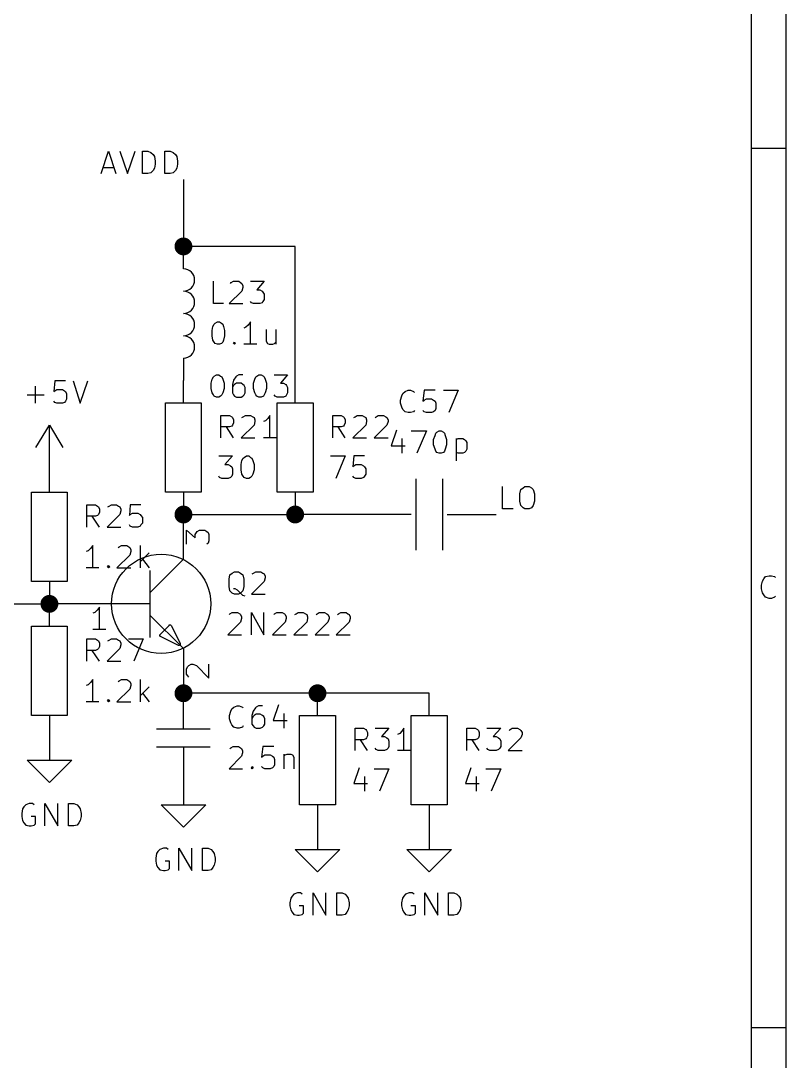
# Model space of a CAD drawing. Extents: x -2.2 to 11.3, y -7.9 to -0.4.
# Drawn here: x 9.586 to 11.299, y -6.373 to -4.045 of the extents above; entities that cross this region are included whole.
import ezdxf

# ---------------------------------------------------------------- set-up
doc = ezdxf.new("R2010")
doc.units = 0
doc.header["$MEASUREMENT"] = 0
for name, color, linetype in [('BLACK', 7, 'CONTINUOUS'), ('BLUE3', 171, 'CONTINUOUS'), ('CYAN2', 4, 'CONTINUOUS'), ('GREEN2', 3, 'CONTINUOUS'), ('RED2', 1, 'CONTINUOUS')]:
    doc.layers.add(name, color=color, linetype=linetype)

msp = doc.modelspace()

# ---------------------------------------------------------------- linework, layer by layer
at = {"layer": 'BLACK', "linetype": 'CONTINUOUS'}
for p, q in [((9.766, -4.387), (9.782, -4.337)), ((9.782, -4.337), (9.799, -4.387)), ((9.808, -4.337), (9.825, -4.387)), ((9.825, -4.387), (9.842, -4.337)), ((9.858, -4.387), (9.858, -4.337)), ((9.858, -4.337), (9.87, -4.337)), ((9.87, -4.337), (9.877, -4.34)), ((9.877, -4.34), (9.882, -4.344)), ((9.882, -4.344), (9.885, -4.349)), ((9.885, -4.349), (9.887, -4.359)), ((9.908, -4.387), (9.908, -4.337)), ((9.908, -4.337), (9.92, -4.337)), ((9.92, -4.337), (9.927, -4.34)), ((9.927, -4.34), (9.932, -4.344)), ((9.932, -4.344), (9.935, -4.349)), ((9.935, -4.349), (9.937, -4.359)), ((9.77, -4.373), (9.794, -4.373)), ((9.885, -4.375), (9.882, -4.38)), ((9.887, -4.366), (9.885, -4.375)), ((9.887, -4.359), (9.887, -4.366)), ((9.935, -4.375), (9.932, -4.38)), ((9.937, -4.366), (9.935, -4.375)), ((9.937, -4.359), (9.937, -4.366)), ((9.87, -4.387), (9.858, -4.387)), ((9.877, -4.385), (9.87, -4.387)), ((9.882, -4.38), (9.877, -4.385)), ((9.92, -4.387), (9.908, -4.387)), ((9.927, -4.385), (9.92, -4.387)), ((9.932, -4.38), (9.927, -4.385)), ((10.664, -5.137), (10.664, -5.087)), ((10.703, -5.104), (10.705, -5.094)), ((10.705, -5.094), (10.71, -5.09)), ((10.71, -5.09), (10.714, -5.087)), ((10.714, -5.087), (10.724, -5.087)), ((10.724, -5.087), (10.729, -5.09)), ((10.729, -5.09), (10.733, -5.094)), ((10.733, -5.094), (10.736, -5.104)), ((10.703, -5.12), (10.703, -5.104)), ((10.705, -5.13), (10.703, -5.12)), ((10.736, -5.12), (10.733, -5.13)), ((10.736, -5.104), (10.736, -5.12)), ((10.688, -5.137), (10.664, -5.137)), ((10.71, -5.135), (10.705, -5.13)), ((10.714, -5.137), (10.71, -5.135)), ((10.724, -5.137), (10.714, -5.137)), ((10.729, -5.135), (10.724, -5.137)), ((10.733, -5.13), (10.729, -5.135))]:
    msp.add_line(p, q, dxfattribs=at)
at = {"layer": 'BLUE3', "linetype": 'CONTINUOUS'}
for p, q in [((10.014, -4.847), (10.017, -4.842)), ((10.017, -4.842), (10.019, -4.84)), ((10.019, -4.84), (10.024, -4.837)), ((10.024, -4.837), (10.029, -4.837)), ((10.029, -4.837), (10.033, -4.84)), ((10.033, -4.84), (10.036, -4.842)), ((10.036, -4.842), (10.038, -4.847)), ((10.067, -4.842), (10.062, -4.849)), ((10.069, -4.84), (10.067, -4.842)), ((10.074, -4.837), (10.069, -4.84)), ((10.083, -4.837), (10.074, -4.837)), ((10.11, -4.847), (10.112, -4.842)), ((10.112, -4.842), (10.114, -4.84)), ((10.114, -4.84), (10.119, -4.837)), ((10.119, -4.837), (10.124, -4.837)), ((10.124, -4.837), (10.129, -4.84)), ((10.129, -4.84), (10.131, -4.842)), ((10.131, -4.842), (10.133, -4.847)), ((10.153, -4.837), (10.183, -4.837)), ((10.183, -4.837), (10.167, -4.856)), ((10.012, -4.856), (10.014, -4.847)), ((10.012, -4.868), (10.012, -4.856)), ((10.038, -4.847), (10.041, -4.856)), ((10.041, -4.856), (10.041, -4.868)), ((10.062, -4.849), (10.06, -4.859)), ((10.06, -4.859), (10.06, -4.878)), ((10.062, -4.861), (10.06, -4.866)), ((10.064, -4.859), (10.062, -4.861)), ((10.069, -4.856), (10.064, -4.859)), ((10.079, -4.856), (10.069, -4.856)), ((10.083, -4.859), (10.079, -4.856)), ((10.086, -4.861), (10.083, -4.859)), ((10.088, -4.866), (10.086, -4.861)), ((10.088, -4.878), (10.088, -4.866)), ((10.107, -4.856), (10.11, -4.847)), ((10.107, -4.868), (10.107, -4.856)), ((10.133, -4.847), (10.136, -4.856)), ((10.136, -4.856), (10.136, -4.868)), ((10.167, -4.856), (10.174, -4.856)), ((10.174, -4.856), (10.179, -4.859)), ((10.179, -4.859), (10.181, -4.861)), ((10.181, -4.861), (10.183, -4.866)), ((10.183, -4.866), (10.183, -4.878)), ((10.014, -4.878), (10.012, -4.868)), ((10.017, -4.882), (10.014, -4.878)), ((10.019, -4.885), (10.017, -4.882)), ((10.024, -4.887), (10.019, -4.885)), ((10.029, -4.887), (10.024, -4.887)), ((10.033, -4.885), (10.029, -4.887)), ((10.036, -4.882), (10.033, -4.885)), ((10.038, -4.878), (10.036, -4.882)), ((10.041, -4.868), (10.038, -4.878)), ((10.06, -4.878), (10.062, -4.882)), ((10.062, -4.882), (10.064, -4.885)), ((10.064, -4.885), (10.069, -4.887)), ((10.069, -4.887), (10.079, -4.887)), ((10.079, -4.887), (10.083, -4.885)), ((10.083, -4.885), (10.086, -4.882)), ((10.086, -4.882), (10.088, -4.878)), ((10.11, -4.878), (10.107, -4.868)), ((10.112, -4.882), (10.11, -4.878)), ((10.114, -4.885), (10.112, -4.882)), ((10.119, -4.887), (10.114, -4.885)), ((10.124, -4.887), (10.119, -4.887)), ((10.129, -4.885), (10.124, -4.887)), ((10.131, -4.882), (10.129, -4.885)), ((10.133, -4.878), (10.131, -4.882)), ((10.136, -4.868), (10.133, -4.878)), ((10.155, -4.885), (10.153, -4.882)), ((10.16, -4.887), (10.155, -4.885)), ((10.174, -4.887), (10.16, -4.887)), ((10.179, -4.885), (10.174, -4.887)), ((10.181, -4.882), (10.179, -4.885)), ((10.183, -4.878), (10.181, -4.882))]:
    msp.add_line(p, q, dxfattribs=at)
at = {"layer": 'CYAN2', "linetype": 'CONTINUOUS'}
for p, q in [((10.017, -4.678), (10.017, -4.628)), ((10.055, -4.633), (10.057, -4.631)), ((10.057, -4.631), (10.062, -4.628)), ((10.062, -4.628), (10.074, -4.628)), ((10.074, -4.628), (10.078, -4.631)), ((10.078, -4.631), (10.081, -4.633)), ((10.081, -4.633), (10.083, -4.638)), ((10.1, -4.628), (10.131, -4.628)), ((10.131, -4.628), (10.114, -4.647)), ((10.081, -4.65), (10.052, -4.678)), ((10.083, -4.642), (10.081, -4.65)), ((10.083, -4.638), (10.083, -4.642)), ((10.114, -4.647), (10.121, -4.647)), ((10.121, -4.647), (10.126, -4.65)), ((10.126, -4.65), (10.128, -4.652)), ((10.128, -4.652), (10.131, -4.657)), ((10.131, -4.657), (10.131, -4.669)), ((10.04, -4.678), (10.017, -4.678)), ((10.052, -4.678), (10.083, -4.678)), ((10.102, -4.676), (10.1, -4.673)), ((10.107, -4.678), (10.102, -4.676)), ((10.121, -4.678), (10.107, -4.678)), ((10.126, -4.676), (10.121, -4.678)), ((10.128, -4.673), (10.126, -4.676)), ((10.131, -4.669), (10.128, -4.673)), ((10.016, -4.729), (10.019, -4.724)), ((10.019, -4.724), (10.021, -4.722)), ((10.021, -4.722), (10.026, -4.719)), ((10.026, -4.719), (10.031, -4.719)), ((10.031, -4.719), (10.035, -4.722)), ((10.035, -4.722), (10.038, -4.724)), ((10.038, -4.724), (10.04, -4.729)), ((10.095, -4.726), (10.09, -4.731)), ((10.1, -4.719), (10.095, -4.726)), ((10.1, -4.769), (10.1, -4.719)), ((10.014, -4.738), (10.016, -4.729)), ((10.014, -4.75), (10.014, -4.738)), ((10.016, -4.76), (10.014, -4.75)), ((10.04, -4.729), (10.042, -4.738)), ((10.042, -4.75), (10.04, -4.76)), ((10.042, -4.738), (10.042, -4.75)), ((10.09, -4.731), (10.085, -4.733)), ((10.135, -4.736), (10.135, -4.762)), ((10.157, -4.736), (10.157, -4.769)), ((10.019, -4.764), (10.016, -4.76)), ((10.021, -4.767), (10.019, -4.764)), ((10.026, -4.769), (10.021, -4.767)), ((10.031, -4.769), (10.026, -4.769)), ((10.035, -4.767), (10.031, -4.769)), ((10.038, -4.764), (10.035, -4.767)), ((10.04, -4.76), (10.038, -4.764)), ((10.062, -4.767), (10.064, -4.764)), ((10.064, -4.769), (10.062, -4.767)), ((10.064, -4.764), (10.066, -4.767)), ((10.064, -4.764), (10.064, -4.769)), ((10.066, -4.767), (10.064, -4.769)), ((10.114, -4.769), (10.085, -4.769)), ((10.135, -4.762), (10.138, -4.767)), ((10.138, -4.767), (10.142, -4.769)), ((10.142, -4.769), (10.15, -4.769)), ((10.15, -4.769), (10.154, -4.767)), ((10.154, -4.767), (10.157, -4.764)), ((9.619, -4.901), (9.619, -4.863)), ((9.662, -4.851), (9.66, -4.875)), ((9.686, -4.851), (9.662, -4.851)), ((9.703, -4.851), (9.719, -4.901)), ((9.719, -4.901), (9.736, -4.851)), ((9.6, -4.882), (9.638, -4.882)), ((9.66, -4.875), (9.662, -4.873)), ((9.662, -4.873), (9.667, -4.87)), ((9.667, -4.87), (9.679, -4.87)), ((9.679, -4.87), (9.684, -4.873)), ((9.684, -4.873), (9.686, -4.875)), ((9.686, -4.875), (9.688, -4.88)), ((9.688, -4.88), (9.688, -4.892)), ((10.436, -4.894), (10.439, -4.884)), ((10.439, -4.884), (10.441, -4.879)), ((10.441, -4.879), (10.446, -4.875)), ((10.446, -4.875), (10.453, -4.872)), ((10.453, -4.872), (10.458, -4.872)), ((10.458, -4.872), (10.465, -4.875)), ((10.465, -4.875), (10.467, -4.877)), ((10.489, -4.872), (10.486, -4.896)), ((10.513, -4.872), (10.489, -4.872)), ((10.532, -4.872), (10.565, -4.872)), ((10.565, -4.872), (10.544, -4.922)), ((9.662, -4.899), (9.66, -4.896)), ((9.667, -4.901), (9.662, -4.899)), ((9.679, -4.901), (9.667, -4.901)), ((9.684, -4.899), (9.679, -4.901)), ((9.686, -4.896), (9.684, -4.899)), ((9.688, -4.892), (9.686, -4.896)), ((10.436, -4.901), (10.436, -4.894)), ((10.439, -4.91), (10.436, -4.901)), ((10.441, -4.915), (10.439, -4.91)), ((10.486, -4.896), (10.489, -4.894)), ((10.489, -4.894), (10.494, -4.891)), ((10.494, -4.891), (10.505, -4.891)), ((10.505, -4.891), (10.51, -4.894)), ((10.51, -4.894), (10.513, -4.896)), ((10.513, -4.896), (10.515, -4.901)), ((10.515, -4.913), (10.513, -4.917)), ((10.515, -4.901), (10.515, -4.913)), ((10.034, -4.978), (10.034, -4.928)), ((10.034, -4.928), (10.053, -4.928)), ((10.053, -4.928), (10.058, -4.931)), ((10.058, -4.931), (10.06, -4.933)), ((10.06, -4.933), (10.062, -4.938)), ((10.081, -4.933), (10.084, -4.931)), ((10.084, -4.931), (10.089, -4.928)), ((10.089, -4.928), (10.1, -4.928)), ((10.1, -4.928), (10.105, -4.931)), ((10.105, -4.931), (10.108, -4.933)), ((10.108, -4.933), (10.11, -4.938)), ((10.139, -4.935), (10.134, -4.94)), ((10.143, -4.928), (10.139, -4.935)), ((10.143, -4.978), (10.143, -4.928)), ((10.284, -4.978), (10.284, -4.928)), ((10.284, -4.928), (10.303, -4.928)), ((10.303, -4.928), (10.308, -4.931)), ((10.308, -4.931), (10.31, -4.933)), ((10.31, -4.933), (10.312, -4.938)), ((10.331, -4.933), (10.334, -4.931)), ((10.334, -4.931), (10.339, -4.928)), ((10.339, -4.928), (10.35, -4.928)), ((10.35, -4.928), (10.355, -4.931)), ((10.355, -4.931), (10.358, -4.933)), ((10.358, -4.933), (10.36, -4.938)), ((10.379, -4.933), (10.381, -4.931)), ((10.381, -4.931), (10.386, -4.928)), ((10.386, -4.928), (10.398, -4.928)), ((10.398, -4.928), (10.403, -4.931)), ((10.403, -4.931), (10.405, -4.933)), ((10.405, -4.933), (10.408, -4.938)), ((10.446, -4.92), (10.441, -4.915)), ((10.453, -4.922), (10.446, -4.92)), ((10.458, -4.922), (10.453, -4.922)), ((10.465, -4.92), (10.458, -4.922)), ((10.467, -4.917), (10.465, -4.92)), ((10.489, -4.92), (10.486, -4.917)), ((10.494, -4.922), (10.489, -4.92)), ((10.505, -4.922), (10.494, -4.922)), ((10.51, -4.92), (10.505, -4.922)), ((10.513, -4.917), (10.51, -4.92)), ((10.053, -4.954), (10.034, -4.954)), ((10.062, -4.978), (10.046, -4.954)), ((10.058, -4.952), (10.053, -4.954)), ((10.06, -4.95), (10.058, -4.952)), ((10.062, -4.945), (10.06, -4.95)), ((10.062, -4.938), (10.062, -4.945)), ((10.108, -4.95), (10.079, -4.978)), ((10.11, -4.942), (10.108, -4.95)), ((10.11, -4.938), (10.11, -4.942)), ((10.134, -4.94), (10.129, -4.942)), ((10.303, -4.954), (10.284, -4.954)), ((10.312, -4.978), (10.296, -4.954)), ((10.308, -4.952), (10.303, -4.954)), ((10.31, -4.95), (10.308, -4.952)), ((10.312, -4.945), (10.31, -4.95)), ((10.312, -4.938), (10.312, -4.945)), ((10.358, -4.95), (10.329, -4.978)), ((10.36, -4.942), (10.358, -4.95)), ((10.36, -4.938), (10.36, -4.942)), ((10.405, -4.95), (10.377, -4.978)), ((10.408, -4.942), (10.405, -4.95)), ((10.408, -4.938), (10.408, -4.942)), ((10.079, -4.978), (10.11, -4.978)), ((10.158, -4.978), (10.129, -4.978)), ((10.329, -4.978), (10.36, -4.978)), ((10.377, -4.978), (10.408, -4.978)), ((10.427, -4.961), (10.415, -4.996)), ((10.439, -4.98), (10.439, -5.013)), ((10.46, -4.963), (10.494, -4.963)), ((10.494, -4.963), (10.472, -5.013)), ((10.51, -4.982), (10.513, -4.973)), ((10.51, -4.994), (10.51, -4.982)), ((10.513, -4.973), (10.515, -4.968)), ((10.515, -4.968), (10.517, -4.966)), ((10.517, -4.966), (10.522, -4.963)), ((10.522, -4.963), (10.527, -4.963)), ((10.527, -4.963), (10.532, -4.966)), ((10.532, -4.966), (10.534, -4.968)), ((10.534, -4.968), (10.536, -4.973)), ((10.536, -4.973), (10.539, -4.982)), ((10.539, -4.982), (10.539, -4.994)), ((10.56, -4.98), (10.56, -5.03)), ((10.56, -4.982), (10.565, -4.98)), ((10.565, -4.98), (10.575, -4.98)), ((10.575, -4.98), (10.579, -4.982)), ((10.579, -4.982), (10.582, -4.985)), ((10.415, -4.996), (10.446, -4.996)), ((10.513, -5.004), (10.51, -4.994)), ((10.515, -5.008), (10.513, -5.004)), ((10.536, -5.004), (10.534, -5.008)), ((10.539, -4.994), (10.536, -5.004)), ((10.582, -4.985), (10.584, -4.989)), ((10.584, -5.004), (10.582, -5.008)), ((10.584, -4.989), (10.584, -5.004)), ((10.029, -5.019), (10.06, -5.019)), ((10.06, -5.019), (10.043, -5.038)), ((10.079, -5.038), (10.081, -5.029)), ((10.081, -5.029), (10.084, -5.024)), ((10.084, -5.024), (10.086, -5.022)), ((10.086, -5.022), (10.091, -5.019)), ((10.091, -5.019), (10.096, -5.019)), ((10.096, -5.019), (10.1, -5.022)), ((10.1, -5.022), (10.103, -5.024)), ((10.103, -5.024), (10.105, -5.029)), ((10.105, -5.029), (10.108, -5.038)), ((10.279, -5.019), (10.312, -5.019)), ((10.312, -5.019), (10.291, -5.069)), ((10.331, -5.019), (10.329, -5.043)), ((10.355, -5.019), (10.331, -5.019)), ((10.517, -5.011), (10.515, -5.008)), ((10.522, -5.013), (10.517, -5.011)), ((10.527, -5.013), (10.522, -5.013)), ((10.532, -5.011), (10.527, -5.013)), ((10.534, -5.008), (10.532, -5.011)), ((10.565, -5.013), (10.56, -5.011)), ((10.575, -5.013), (10.565, -5.013)), ((10.579, -5.011), (10.575, -5.013)), ((10.582, -5.008), (10.579, -5.011)), ((10.043, -5.038), (10.05, -5.038)), ((10.05, -5.038), (10.055, -5.041)), ((10.055, -5.041), (10.058, -5.043)), ((10.058, -5.043), (10.06, -5.048)), ((10.06, -5.048), (10.06, -5.06)), ((10.079, -5.05), (10.079, -5.038)), ((10.081, -5.06), (10.079, -5.05)), ((10.108, -5.05), (10.105, -5.06)), ((10.108, -5.038), (10.108, -5.05)), ((10.329, -5.043), (10.331, -5.041)), ((10.331, -5.041), (10.336, -5.038)), ((10.336, -5.038), (10.348, -5.038)), ((10.348, -5.038), (10.353, -5.041)), ((10.353, -5.041), (10.355, -5.043)), ((10.355, -5.043), (10.358, -5.048)), ((10.358, -5.048), (10.358, -5.06)), ((10.031, -5.067), (10.029, -5.064)), ((10.036, -5.069), (10.031, -5.067)), ((10.05, -5.069), (10.036, -5.069)), ((10.055, -5.067), (10.05, -5.069)), ((10.058, -5.064), (10.055, -5.067)), ((10.06, -5.06), (10.058, -5.064)), ((10.084, -5.064), (10.081, -5.06)), ((10.086, -5.067), (10.084, -5.064)), ((10.091, -5.069), (10.086, -5.067)), ((10.096, -5.069), (10.091, -5.069)), ((10.1, -5.067), (10.096, -5.069)), ((10.103, -5.064), (10.1, -5.067)), ((10.105, -5.06), (10.103, -5.064)), ((10.331, -5.067), (10.329, -5.064)), ((10.336, -5.069), (10.331, -5.067)), ((10.348, -5.069), (10.336, -5.069)), ((10.353, -5.067), (10.348, -5.069)), ((10.355, -5.064), (10.353, -5.067)), ((10.358, -5.06), (10.355, -5.064)), ((9.734, -5.178), (9.734, -5.128)), ((9.734, -5.128), (9.753, -5.128)), ((9.753, -5.128), (9.758, -5.131)), ((9.758, -5.131), (9.76, -5.133)), ((9.76, -5.133), (9.762, -5.138)), ((9.762, -5.145), (9.76, -5.15)), ((9.762, -5.138), (9.762, -5.145)), ((9.781, -5.133), (9.784, -5.131)), ((9.784, -5.131), (9.789, -5.128)), ((9.789, -5.128), (9.8, -5.128)), ((9.8, -5.128), (9.805, -5.131)), ((9.805, -5.131), (9.808, -5.133)), ((9.808, -5.133), (9.81, -5.138)), ((9.81, -5.142), (9.808, -5.15)), ((9.81, -5.138), (9.81, -5.142)), ((9.831, -5.128), (9.829, -5.152)), ((9.855, -5.128), (9.831, -5.128)), ((9.753, -5.154), (9.734, -5.154)), ((9.762, -5.178), (9.746, -5.154)), ((9.758, -5.152), (9.753, -5.154)), ((9.76, -5.15), (9.758, -5.152)), ((9.808, -5.15), (9.779, -5.178)), ((9.829, -5.152), (9.831, -5.15)), ((9.831, -5.15), (9.836, -5.147)), ((9.836, -5.147), (9.848, -5.147)), ((9.848, -5.147), (9.853, -5.15)), ((9.853, -5.15), (9.855, -5.152)), ((9.855, -5.152), (9.858, -5.157)), ((9.858, -5.169), (9.855, -5.173)), ((9.858, -5.157), (9.858, -5.169)), ((9.779, -5.178), (9.81, -5.178)), ((9.831, -5.176), (9.829, -5.173)), ((9.836, -5.178), (9.831, -5.176)), ((9.848, -5.178), (9.836, -5.178)), ((9.853, -5.176), (9.848, -5.178)), ((9.855, -5.173), (9.853, -5.176)), ((9.737, -5.231), (9.732, -5.233)), ((9.742, -5.226), (9.737, -5.231)), ((9.747, -5.219), (9.742, -5.226)), ((9.747, -5.269), (9.747, -5.219)), ((9.804, -5.224), (9.806, -5.222)), ((9.806, -5.222), (9.811, -5.219)), ((9.811, -5.219), (9.823, -5.219)), ((9.823, -5.219), (9.828, -5.222)), ((9.828, -5.222), (9.83, -5.224)), ((9.83, -5.224), (9.832, -5.229)), ((9.832, -5.233), (9.83, -5.241)), ((9.832, -5.229), (9.832, -5.233)), ((9.854, -5.269), (9.854, -5.219)), ((9.873, -5.236), (9.854, -5.255)), ((9.83, -5.241), (9.801, -5.269)), ((9.858, -5.25), (9.873, -5.269)), ((9.761, -5.269), (9.732, -5.269)), ((9.78, -5.267), (9.782, -5.264)), ((9.782, -5.269), (9.78, -5.267)), ((9.782, -5.264), (9.785, -5.267)), ((9.782, -5.264), (9.782, -5.269)), ((9.785, -5.267), (9.782, -5.269)), ((9.801, -5.269), (9.832, -5.269)), ((10.052, -5.295), (10.054, -5.285)), ((10.054, -5.285), (10.059, -5.281)), ((10.059, -5.281), (10.064, -5.278)), ((10.064, -5.278), (10.073, -5.278)), ((10.073, -5.278), (10.078, -5.281)), ((10.078, -5.281), (10.083, -5.285)), ((10.083, -5.285), (10.085, -5.295)), ((10.104, -5.283), (10.107, -5.281)), ((10.107, -5.281), (10.112, -5.278)), ((10.112, -5.278), (10.123, -5.278)), ((10.123, -5.278), (10.128, -5.281)), ((10.128, -5.281), (10.131, -5.283)), ((10.131, -5.283), (10.133, -5.288)), ((10.052, -5.311), (10.052, -5.295)), ((10.085, -5.295), (10.085, -5.311)), ((10.131, -5.3), (10.102, -5.328)), ((10.133, -5.292), (10.131, -5.3)), ((10.133, -5.288), (10.133, -5.292)), ((10.054, -5.321), (10.052, -5.311)), ((10.059, -5.326), (10.054, -5.321)), ((10.064, -5.328), (10.059, -5.326)), ((10.066, -5.316), (10.062, -5.316)), ((10.073, -5.328), (10.064, -5.328)), ((10.071, -5.319), (10.066, -5.316)), ((10.078, -5.326), (10.071, -5.319)), ((10.078, -5.326), (10.073, -5.328)), ((10.083, -5.321), (10.078, -5.326)), ((10.083, -5.331), (10.078, -5.326)), ((10.085, -5.311), (10.083, -5.321)), ((10.088, -5.333), (10.083, -5.331)), ((10.102, -5.328), (10.133, -5.328)), ((10.052, -5.374), (10.054, -5.372)), ((10.054, -5.372), (10.059, -5.369)), ((10.059, -5.369), (10.071, -5.369)), ((10.071, -5.369), (10.076, -5.372)), ((10.076, -5.372), (10.078, -5.374)), ((10.078, -5.374), (10.08, -5.379)), ((10.102, -5.419), (10.102, -5.369)), ((10.102, -5.369), (10.13, -5.419)), ((10.13, -5.419), (10.13, -5.369)), ((10.152, -5.374), (10.154, -5.372)), ((10.154, -5.372), (10.159, -5.369)), ((10.159, -5.369), (10.171, -5.369)), ((10.171, -5.369), (10.176, -5.372)), ((10.176, -5.372), (10.178, -5.374)), ((10.178, -5.374), (10.18, -5.379)), ((10.199, -5.374), (10.202, -5.372)), ((10.202, -5.372), (10.207, -5.369)), ((10.207, -5.369), (10.218, -5.369)), ((10.218, -5.369), (10.223, -5.372)), ((10.223, -5.372), (10.226, -5.374)), ((10.226, -5.374), (10.228, -5.379)), ((10.247, -5.374), (10.249, -5.372)), ((10.249, -5.372), (10.254, -5.369)), ((10.254, -5.369), (10.266, -5.369)), ((10.266, -5.369), (10.271, -5.372)), ((10.271, -5.372), (10.273, -5.374)), ((10.273, -5.374), (10.276, -5.379)), ((10.295, -5.374), (10.297, -5.372)), ((10.297, -5.372), (10.302, -5.369)), ((10.302, -5.369), (10.314, -5.369)), ((10.314, -5.369), (10.318, -5.372)), ((10.318, -5.372), (10.321, -5.374)), ((10.321, -5.374), (10.323, -5.379)), ((10.078, -5.391), (10.049, -5.419)), ((10.08, -5.383), (10.078, -5.391)), ((10.08, -5.379), (10.08, -5.383)), ((10.178, -5.391), (10.149, -5.419)), ((10.18, -5.383), (10.178, -5.391)), ((10.18, -5.379), (10.18, -5.383)), ((10.226, -5.391), (10.197, -5.419)), ((10.228, -5.383), (10.226, -5.391)), ((10.228, -5.379), (10.228, -5.383)), ((10.273, -5.391), (10.245, -5.419)), ((10.276, -5.383), (10.273, -5.391)), ((10.276, -5.379), (10.276, -5.383)), ((10.321, -5.391), (10.292, -5.419)), ((10.323, -5.383), (10.321, -5.391)), ((10.323, -5.379), (10.323, -5.383)), ((10.049, -5.419), (10.08, -5.419)), ((10.149, -5.419), (10.18, -5.419)), ((10.197, -5.419), (10.228, -5.419)), ((10.245, -5.419), (10.276, -5.419)), ((10.292, -5.419), (10.323, -5.419)), ((9.734, -5.478), (9.734, -5.428)), ((9.734, -5.428), (9.753, -5.428)), ((9.753, -5.428), (9.758, -5.431)), ((9.758, -5.431), (9.76, -5.433)), ((9.76, -5.433), (9.762, -5.438)), ((9.762, -5.445), (9.76, -5.45)), ((9.762, -5.438), (9.762, -5.445)), ((9.781, -5.433), (9.784, -5.431)), ((9.784, -5.431), (9.789, -5.428)), ((9.789, -5.428), (9.8, -5.428)), ((9.8, -5.428), (9.805, -5.431)), ((9.805, -5.431), (9.808, -5.433)), ((9.808, -5.433), (9.81, -5.438)), ((9.81, -5.442), (9.808, -5.45)), ((9.81, -5.438), (9.81, -5.442)), ((9.827, -5.428), (9.86, -5.428)), ((9.86, -5.428), (9.839, -5.478)), ((9.753, -5.454), (9.734, -5.454)), ((9.762, -5.478), (9.746, -5.454)), ((9.758, -5.452), (9.753, -5.454)), ((9.76, -5.45), (9.758, -5.452)), ((9.808, -5.45), (9.779, -5.478)), ((9.779, -5.478), (9.81, -5.478)), ((9.737, -5.531), (9.732, -5.533)), ((9.742, -5.526), (9.737, -5.531)), ((9.747, -5.519), (9.742, -5.526)), ((9.747, -5.569), (9.747, -5.519)), ((9.83, -5.541), (9.801, -5.569)), ((9.804, -5.524), (9.806, -5.522)), ((9.806, -5.522), (9.811, -5.519)), ((9.811, -5.519), (9.823, -5.519)), ((9.823, -5.519), (9.828, -5.522)), ((9.828, -5.522), (9.83, -5.524)), ((9.83, -5.524), (9.832, -5.529)), ((9.832, -5.533), (9.83, -5.541)), ((9.832, -5.529), (9.832, -5.533)), ((9.854, -5.569), (9.854, -5.519)), ((9.873, -5.536), (9.854, -5.555)), ((9.78, -5.567), (9.782, -5.564)), ((9.782, -5.564), (9.785, -5.567)), ((9.782, -5.564), (9.782, -5.569)), ((9.858, -5.55), (9.873, -5.569)), ((9.761, -5.569), (9.732, -5.569)), ((9.782, -5.569), (9.78, -5.567)), ((9.785, -5.567), (9.782, -5.569)), ((9.801, -5.569), (9.832, -5.569)), ((10.056, -5.59), (10.058, -5.585)), ((10.058, -5.585), (10.063, -5.581)), ((10.063, -5.581), (10.07, -5.578)), ((10.07, -5.578), (10.075, -5.578)), ((10.075, -5.578), (10.082, -5.581)), ((10.082, -5.581), (10.084, -5.583)), ((10.111, -5.583), (10.106, -5.59)), ((10.113, -5.581), (10.111, -5.583)), ((10.118, -5.578), (10.113, -5.581)), ((10.127, -5.578), (10.118, -5.578)), ((10.163, -5.576), (10.151, -5.611)), ((10.053, -5.6), (10.056, -5.59)), ((10.053, -5.607), (10.053, -5.6)), ((10.056, -5.616), (10.053, -5.607)), ((10.106, -5.59), (10.103, -5.6)), ((10.103, -5.6), (10.103, -5.619)), ((10.106, -5.602), (10.103, -5.607)), ((10.108, -5.6), (10.106, -5.602)), ((10.113, -5.597), (10.108, -5.6)), ((10.122, -5.597), (10.113, -5.597)), ((10.127, -5.6), (10.122, -5.597)), ((10.13, -5.602), (10.127, -5.6)), ((10.132, -5.607), (10.13, -5.602)), ((10.132, -5.619), (10.132, -5.607)), ((10.151, -5.611), (10.182, -5.611)), ((10.175, -5.595), (10.175, -5.628)), ((10.058, -5.621), (10.056, -5.616)), ((10.063, -5.626), (10.058, -5.621)), ((10.07, -5.628), (10.063, -5.626)), ((10.075, -5.628), (10.07, -5.628)), ((10.082, -5.626), (10.075, -5.628)), ((10.084, -5.623), (10.082, -5.626)), ((10.103, -5.619), (10.106, -5.623)), ((10.106, -5.623), (10.108, -5.626)), ((10.108, -5.626), (10.113, -5.628)), ((10.113, -5.628), (10.122, -5.628)), ((10.122, -5.628), (10.127, -5.626)), ((10.127, -5.626), (10.13, -5.623)), ((10.13, -5.623), (10.132, -5.619)), ((10.334, -5.678), (10.334, -5.628)), ((10.334, -5.628), (10.353, -5.628)), ((10.353, -5.628), (10.358, -5.631)), ((10.358, -5.631), (10.36, -5.633)), ((10.36, -5.633), (10.362, -5.638)), ((10.379, -5.628), (10.41, -5.628)), ((10.41, -5.628), (10.393, -5.647)), ((10.443, -5.628), (10.439, -5.635)), ((10.443, -5.678), (10.443, -5.628)), ((10.584, -5.678), (10.584, -5.628)), ((10.584, -5.628), (10.603, -5.628)), ((10.603, -5.628), (10.608, -5.631)), ((10.608, -5.631), (10.61, -5.633)), ((10.61, -5.633), (10.612, -5.638)), ((10.629, -5.628), (10.66, -5.628)), ((10.66, -5.628), (10.643, -5.647)), ((10.679, -5.633), (10.681, -5.631)), ((10.681, -5.631), (10.686, -5.628)), ((10.686, -5.628), (10.698, -5.628)), ((10.698, -5.628), (10.703, -5.631)), ((10.703, -5.631), (10.705, -5.633)), ((10.705, -5.633), (10.708, -5.638)), ((10.353, -5.654), (10.334, -5.654)), ((10.362, -5.678), (10.346, -5.654)), ((10.358, -5.652), (10.353, -5.654)), ((10.36, -5.65), (10.358, -5.652)), ((10.362, -5.645), (10.36, -5.65)), ((10.362, -5.638), (10.362, -5.645)), ((10.393, -5.647), (10.4, -5.647)), ((10.4, -5.647), (10.405, -5.65)), ((10.405, -5.65), (10.408, -5.652)), ((10.408, -5.652), (10.41, -5.657)), ((10.41, -5.657), (10.41, -5.669)), ((10.434, -5.64), (10.429, -5.642)), ((10.439, -5.635), (10.434, -5.64)), ((10.603, -5.654), (10.584, -5.654)), ((10.612, -5.678), (10.596, -5.654)), ((10.608, -5.652), (10.603, -5.654)), ((10.61, -5.65), (10.608, -5.652)), ((10.612, -5.645), (10.61, -5.65)), ((10.612, -5.638), (10.612, -5.645)), ((10.643, -5.647), (10.65, -5.647)), ((10.65, -5.647), (10.655, -5.65)), ((10.655, -5.65), (10.658, -5.652)), ((10.658, -5.652), (10.66, -5.657)), ((10.66, -5.657), (10.66, -5.669)), ((10.705, -5.65), (10.677, -5.678)), ((10.708, -5.642), (10.705, -5.65)), ((10.708, -5.638), (10.708, -5.642)), ((10.054, -5.674), (10.056, -5.672)), ((10.056, -5.672), (10.061, -5.669)), ((10.061, -5.669), (10.073, -5.669)), ((10.073, -5.669), (10.078, -5.672)), ((10.078, -5.672), (10.08, -5.674)), ((10.08, -5.674), (10.082, -5.679)), ((10.082, -5.679), (10.082, -5.683)), ((10.128, -5.669), (10.125, -5.693)), ((10.152, -5.669), (10.128, -5.669)), ((10.381, -5.676), (10.379, -5.673)), ((10.386, -5.678), (10.381, -5.676)), ((10.4, -5.678), (10.386, -5.678)), ((10.405, -5.676), (10.4, -5.678)), ((10.408, -5.673), (10.405, -5.676)), ((10.41, -5.669), (10.408, -5.673)), ((10.458, -5.678), (10.429, -5.678)), ((10.631, -5.676), (10.629, -5.673)), ((10.636, -5.678), (10.631, -5.676)), ((10.65, -5.678), (10.636, -5.678)), ((10.655, -5.676), (10.65, -5.678)), ((10.658, -5.673), (10.655, -5.676)), ((10.66, -5.669), (10.658, -5.673)), ((10.677, -5.678), (10.708, -5.678)), ((10.08, -5.691), (10.052, -5.719)), ((10.082, -5.683), (10.08, -5.691)), ((10.125, -5.693), (10.128, -5.691)), ((10.128, -5.691), (10.132, -5.688)), ((10.132, -5.688), (10.144, -5.688)), ((10.144, -5.688), (10.149, -5.691)), ((10.149, -5.691), (10.152, -5.693)), ((10.152, -5.693), (10.154, -5.698)), ((10.154, -5.698), (10.154, -5.71)), ((10.175, -5.686), (10.175, -5.719)), ((10.175, -5.691), (10.178, -5.688)), ((10.178, -5.688), (10.182, -5.686)), ((10.182, -5.686), (10.19, -5.686)), ((10.19, -5.686), (10.194, -5.688)), ((10.194, -5.688), (10.197, -5.693)), ((10.197, -5.693), (10.197, -5.719)), ((10.052, -5.719), (10.082, -5.719)), ((10.102, -5.717), (10.104, -5.714)), ((10.104, -5.719), (10.102, -5.717)), ((10.104, -5.714), (10.106, -5.717)), ((10.104, -5.714), (10.104, -5.719)), ((10.106, -5.717), (10.104, -5.719)), ((10.128, -5.717), (10.125, -5.714)), ((10.132, -5.719), (10.128, -5.717)), ((10.144, -5.719), (10.132, -5.719)), ((10.149, -5.717), (10.144, -5.719)), ((10.152, -5.714), (10.149, -5.717)), ((10.154, -5.71), (10.152, -5.714)), ((10.343, -5.717), (10.331, -5.752)), ((10.377, -5.719), (10.41, -5.719)), ((10.41, -5.719), (10.389, -5.769)), ((10.593, -5.717), (10.581, -5.752)), ((10.627, -5.719), (10.66, -5.719)), ((10.66, -5.719), (10.639, -5.769)), ((10.355, -5.736), (10.355, -5.769)), ((10.605, -5.736), (10.605, -5.769)), ((10.331, -5.752), (10.362, -5.752)), ((10.581, -5.752), (10.612, -5.752)), ((9.605, -5.797), (9.597, -5.8)), ((9.612, -5.797), (9.605, -5.797)), ((9.616, -5.8), (9.612, -5.797)), ((9.64, -5.847), (9.64, -5.797)), ((9.64, -5.797), (9.669, -5.847)), ((9.669, -5.847), (9.669, -5.797)), ((9.693, -5.847), (9.693, -5.797)), ((9.693, -5.797), (9.705, -5.797)), ((9.705, -5.797), (9.712, -5.8)), ((9.59, -5.809), (9.588, -5.819)), ((9.588, -5.819), (9.588, -5.826)), ((9.593, -5.804), (9.59, -5.809)), ((9.597, -5.8), (9.593, -5.804)), ((9.712, -5.8), (9.716, -5.804)), ((9.716, -5.804), (9.719, -5.809)), ((9.719, -5.809), (9.721, -5.819)), ((9.721, -5.819), (9.721, -5.826)), ((9.588, -5.826), (9.59, -5.835)), ((9.59, -5.835), (9.593, -5.84)), ((9.593, -5.84), (9.597, -5.845)), ((9.619, -5.826), (9.609, -5.826)), ((9.616, -5.845), (9.619, -5.842)), ((9.619, -5.842), (9.619, -5.826)), ((9.716, -5.84), (9.712, -5.845)), ((9.719, -5.835), (9.716, -5.84)), ((9.721, -5.826), (9.719, -5.835)), ((9.597, -5.845), (9.605, -5.847)), ((9.605, -5.847), (9.609, -5.847)), ((9.609, -5.847), (9.616, -5.845)), ((9.705, -5.847), (9.693, -5.847)), ((9.712, -5.845), (9.705, -5.847)), ((9.89, -5.909), (9.888, -5.919)), ((9.893, -5.904), (9.89, -5.909)), ((9.897, -5.9), (9.893, -5.904)), ((9.905, -5.897), (9.897, -5.9)), ((9.912, -5.897), (9.905, -5.897)), ((9.916, -5.9), (9.912, -5.897)), ((9.94, -5.947), (9.94, -5.897)), ((9.94, -5.897), (9.969, -5.947)), ((9.969, -5.947), (9.969, -5.897)), ((9.993, -5.947), (9.993, -5.897)), ((9.993, -5.897), (10.005, -5.897)), ((10.005, -5.897), (10.012, -5.9)), ((10.012, -5.9), (10.016, -5.904)), ((10.016, -5.904), (10.019, -5.909)), ((10.019, -5.909), (10.021, -5.919)), ((9.888, -5.919), (9.888, -5.926)), ((9.888, -5.926), (9.89, -5.935)), ((9.89, -5.935), (9.893, -5.94)), ((9.919, -5.926), (9.909, -5.926)), ((9.919, -5.942), (9.919, -5.926)), ((10.019, -5.935), (10.016, -5.94)), ((10.021, -5.926), (10.019, -5.935)), ((10.021, -5.919), (10.021, -5.926)), ((9.893, -5.94), (9.897, -5.945)), ((9.897, -5.945), (9.905, -5.947)), ((9.905, -5.947), (9.909, -5.947)), ((9.909, -5.947), (9.916, -5.945)), ((9.916, -5.945), (9.919, -5.942)), ((10.005, -5.947), (9.993, -5.947)), ((10.012, -5.945), (10.005, -5.947)), ((10.016, -5.94), (10.012, -5.945)), ((10.193, -6.004), (10.19, -6.009)), ((10.197, -6), (10.193, -6.004)), ((10.205, -5.997), (10.197, -6)), ((10.212, -5.997), (10.205, -5.997)), ((10.216, -6), (10.212, -5.997)), ((10.24, -6.047), (10.24, -5.997)), ((10.24, -5.997), (10.269, -6.047)), ((10.269, -6.047), (10.269, -5.997)), ((10.293, -6.047), (10.293, -5.997)), ((10.293, -5.997), (10.305, -5.997)), ((10.305, -5.997), (10.312, -6)), ((10.312, -6), (10.316, -6.004)), ((10.316, -6.004), (10.319, -6.009)), ((10.443, -6.004), (10.44, -6.009)), ((10.447, -6), (10.443, -6.004)), ((10.455, -5.997), (10.447, -6)), ((10.462, -5.997), (10.455, -5.997)), ((10.466, -6), (10.462, -5.997)), ((10.49, -6.047), (10.49, -5.997)), ((10.49, -5.997), (10.519, -6.047)), ((10.519, -6.047), (10.519, -5.997)), ((10.543, -6.047), (10.543, -5.997)), ((10.543, -5.997), (10.555, -5.997)), ((10.555, -5.997), (10.562, -6)), ((10.562, -6), (10.566, -6.004)), ((10.566, -6.004), (10.569, -6.009)), ((10.19, -6.009), (10.188, -6.019)), ((10.188, -6.019), (10.188, -6.026)), ((10.188, -6.026), (10.19, -6.035)), ((10.219, -6.026), (10.209, -6.026)), ((10.219, -6.042), (10.219, -6.026)), ((10.319, -6.009), (10.321, -6.019)), ((10.321, -6.026), (10.319, -6.035)), ((10.321, -6.019), (10.321, -6.026)), ((10.44, -6.009), (10.438, -6.019)), ((10.438, -6.019), (10.438, -6.026)), ((10.438, -6.026), (10.44, -6.035)), ((10.469, -6.026), (10.459, -6.026)), ((10.469, -6.042), (10.469, -6.026)), ((10.569, -6.009), (10.571, -6.019)), ((10.571, -6.026), (10.569, -6.035)), ((10.571, -6.019), (10.571, -6.026)), ((10.19, -6.035), (10.193, -6.04)), ((10.193, -6.04), (10.197, -6.045)), ((10.197, -6.045), (10.205, -6.047)), ((10.205, -6.047), (10.209, -6.047)), ((10.209, -6.047), (10.216, -6.045)), ((10.216, -6.045), (10.219, -6.042)), ((10.305, -6.047), (10.293, -6.047)), ((10.312, -6.045), (10.305, -6.047)), ((10.316, -6.04), (10.312, -6.045)), ((10.319, -6.035), (10.316, -6.04)), ((10.44, -6.035), (10.443, -6.04)), ((10.443, -6.04), (10.447, -6.045)), ((10.447, -6.045), (10.455, -6.047)), ((10.455, -6.047), (10.459, -6.047)), ((10.459, -6.047), (10.466, -6.045)), ((10.466, -6.045), (10.469, -6.042)), ((10.555, -6.047), (10.543, -6.047)), ((10.562, -6.045), (10.555, -6.047)), ((10.566, -6.04), (10.562, -6.045)), ((10.569, -6.035), (10.566, -6.04))]:
    msp.add_line(p, q, dxfattribs=at)
at = {"layer": 'GREEN2', "linetype": 'CONTINUOUS'}
for p, q in [((9.95, -4.4), (9.95, -4.55)), ((10.2, -4.55), (9.95, -4.55)), ((10.2, -4.85), (10.2, -4.55)), ((9.95, -5.15), (10.2, -5.15)), ((10.35, -5.15), (10.2, -5.15)), ((10.25, -5.55), (9.95, -5.55)), ((10.5, -5.55), (10.25, -5.55))]:
    msp.add_line(p, q, dxfattribs=at)
at = {"layer": 'GREEN2', "const_width": 0.02}
for points in [[(9.94, -4.55, 1), (9.96, -4.55, 1)], [(9.94, -5.15, 1), (9.96, -5.15, 1)], [(10.19, -5.15, 1), (10.21, -5.15, 1)], [(9.64, -5.35, 1), (9.66, -5.35, 1)], [(9.94, -5.55, 1), (9.96, -5.55, 1)], [(10.24, -5.55, 1), (10.26, -5.55, 1)]]:
    msp.add_lwpolyline(points, format="xyb", close=True, dxfattribs=at)
at = {"layer": 'RED2', "linetype": 'CONTINUOUS'}
for p, q in [((11.299, -7.874), (11.299, -0.394)), ((11.221, -7.796), (11.221, -0.472)), ((11.299, -4.331), (11.221, -4.331)), ((9.95, -4.6), (9.95, -4.55)), ((9.95, -4.8), (9.95, -4.85)), ((9.95, -4.9), (9.95, -4.85)), ((10.2, -4.9), (10.2, -4.85)), ((9.91, -5.1), (9.91, -4.9)), ((9.91, -4.9), (9.99, -4.9)), ((9.99, -4.9), (9.99, -5.1)), ((10.16, -5.1), (10.16, -4.9)), ((10.16, -4.9), (10.24, -4.9)), ((10.24, -4.9), (10.24, -5.1)), ((9.62, -5), (9.65, -4.95)), ((9.65, -5.05), (9.65, -4.95)), ((9.65, -4.95), (9.68, -5)), ((9.65, -5.1), (9.65, -5.05)), ((10.47, -5.07), (10.47, -5.23)), ((10.53, -5.07), (10.53, -5.23)), ((9.61, -5.3), (9.61, -5.1)), ((9.61, -5.1), (9.69, -5.1)), ((9.69, -5.1), (9.69, -5.3)), ((9.99, -5.1), (9.91, -5.1)), ((9.95, -5.1), (9.95, -5.15)), ((10.24, -5.1), (10.16, -5.1)), ((10.2, -5.1), (10.2, -5.15)), ((9.95, -5.25), (9.95, -5.15)), ((10.46, -5.15), (10.35, -5.15)), ((10.54, -5.15), (10.65, -5.15)), ((9.957, -5.216), (9.957, -5.185)), ((9.957, -5.185), (9.976, -5.202)), ((9.976, -5.195), (9.979, -5.19)), ((9.979, -5.19), (9.981, -5.188)), ((9.981, -5.188), (9.986, -5.185)), ((9.986, -5.185), (9.998, -5.185)), ((9.998, -5.185), (10.002, -5.188)), ((10.002, -5.188), (10.005, -5.19)), ((10.005, -5.19), (10.007, -5.195)), ((9.976, -5.202), (9.976, -5.195)), ((10.005, -5.214), (10.002, -5.216)), ((10.007, -5.209), (10.005, -5.214)), ((10.007, -5.195), (10.007, -5.209)), ((9.875, -5.325), (9.95, -5.25)), ((9.875, -5.275), (9.875, -5.425)), ((9.69, -5.3), (9.61, -5.3)), ((9.65, -5.3), (9.65, -5.35)), ((11.244, -5.308), (11.246, -5.299)), ((11.244, -5.316), (11.244, -5.308)), ((11.246, -5.299), (11.249, -5.294)), ((11.249, -5.294), (11.253, -5.289)), ((11.253, -5.289), (11.261, -5.287)), ((11.261, -5.287), (11.266, -5.287)), ((11.266, -5.287), (11.273, -5.289)), ((11.273, -5.289), (11.275, -5.291)), ((11.246, -5.325), (11.244, -5.316)), ((11.249, -5.33), (11.246, -5.325)), ((11.253, -5.335), (11.249, -5.33)), ((9.54, -5.35), (9.65, -5.35)), ((9.65, -5.4), (9.65, -5.35)), ((9.875, -5.35), (9.65, -5.35)), ((11.261, -5.338), (11.253, -5.335)), ((11.266, -5.338), (11.261, -5.338)), ((11.273, -5.335), (11.266, -5.338)), ((11.275, -5.333), (11.273, -5.335)), ((9.752, -5.369), (9.747, -5.371)), ((9.757, -5.364), (9.752, -5.369)), ((9.762, -5.357), (9.757, -5.364)), ((9.762, -5.407), (9.762, -5.357)), ((9.875, -5.375), (9.95, -5.45)), ((9.61, -5.6), (9.61, -5.4)), ((9.61, -5.4), (9.69, -5.4)), ((9.69, -5.4), (9.69, -5.6)), ((9.897, -5.419), (9.918, -5.398)), ((9.918, -5.398), (9.918, -5.397)), ((9.918, -5.397), (9.921, -5.397)), ((9.921, -5.397), (9.923, -5.399)), ((9.923, -5.399), (9.943, -5.439)), ((9.776, -5.407), (9.747, -5.407)), ((9.897, -5.421), (9.897, -5.419)), ((9.899, -5.423), (9.897, -5.421)), ((9.939, -5.443), (9.899, -5.423)), ((9.941, -5.443), (9.939, -5.443)), ((9.943, -5.441), (9.941, -5.443)), ((9.943, -5.439), (9.943, -5.441)), ((9.95, -5.45), (9.95, -5.55)), ((9.957, -5.495), (9.96, -5.49)), ((9.957, -5.507), (9.957, -5.495)), ((9.96, -5.49), (9.962, -5.488)), ((9.962, -5.488), (9.967, -5.485)), ((9.967, -5.485), (9.971, -5.485)), ((9.971, -5.485), (9.979, -5.488)), ((9.979, -5.488), (10.007, -5.516)), ((10.007, -5.516), (10.007, -5.485)), ((9.96, -5.511), (9.957, -5.507)), ((9.962, -5.514), (9.96, -5.511)), ((9.95, -5.63), (9.95, -5.55)), ((10.25, -5.6), (10.25, -5.55)), ((10.5, -5.6), (10.5, -5.55)), ((9.69, -5.6), (9.61, -5.6)), ((9.65, -5.6), (9.65, -5.65)), ((10.21, -5.8), (10.21, -5.6)), ((10.21, -5.6), (10.29, -5.6)), ((10.29, -5.6), (10.29, -5.8)), ((10.46, -5.8), (10.46, -5.6)), ((10.46, -5.6), (10.54, -5.6)), ((10.54, -5.6), (10.54, -5.8)), ((9.89, -5.63), (10.01, -5.63)), ((9.65, -5.65), (9.65, -5.7)), ((9.89, -5.67), (10.01, -5.67)), ((9.95, -5.67), (9.95, -5.75)), ((9.65, -5.75), (9.6, -5.7)), ((9.6, -5.7), (9.65, -5.7)), ((9.65, -5.7), (9.7, -5.7)), ((9.7, -5.7), (9.65, -5.75)), ((9.95, -5.75), (9.95, -5.8)), ((9.95, -5.85), (9.9, -5.8)), ((9.9, -5.8), (9.95, -5.8)), ((9.95, -5.8), (10, -5.8)), ((10, -5.8), (9.95, -5.85)), ((10.29, -5.8), (10.21, -5.8)), ((10.25, -5.8), (10.25, -5.85)), ((10.54, -5.8), (10.46, -5.8)), ((10.5, -5.8), (10.5, -5.85)), ((10.25, -5.85), (10.25, -5.9)), ((10.5, -5.85), (10.5, -5.9)), ((10.25, -5.95), (10.2, -5.9)), ((10.2, -5.9), (10.25, -5.9)), ((10.25, -5.9), (10.3, -5.9)), ((10.3, -5.9), (10.25, -5.95)), ((10.5, -5.95), (10.45, -5.9)), ((10.45, -5.9), (10.5, -5.9)), ((10.5, -5.9), (10.55, -5.9)), ((10.55, -5.9), (10.5, -5.95)), ((11.299, -6.299), (11.221, -6.299))]:
    msp.add_line(p, q, dxfattribs=at)
at = {"layer": 'RED2'}
msp.add_circle((9.9, -5.35), 0.111, dxfattribs=at)
for centre in [(9.95, -4.625), (9.95, -4.675), (9.95, -4.725), (9.95, -4.775)]:
    msp.add_arc(centre, 0.025, -449.9, -270.1, dxfattribs=at)

doc.saveas('drawing.dxf')
